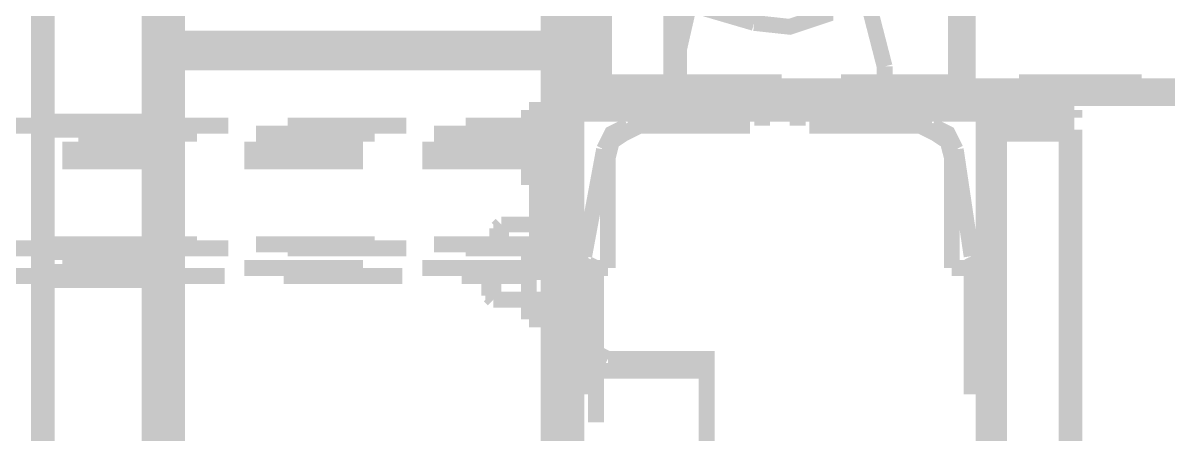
# Model space of a CAD drawing. Extents: x 0.1 to 11.6, y 0.3 to 16.2.
# Drawn here: x 8.0183 to 8.5012, y 8.5217 to 8.695 of the extents above; entities that cross this region are included whole.
import ezdxf

# ---------------------------------------------------------------- set-up
doc = ezdxf.new("R2010")
doc.units = 0
doc.header["$MEASUREMENT"] = 0

msp = doc.modelspace()

# ---------------------------------------------------------------- linework, layer by layer
at = {"color": 0}
for points, const_width in [([(8.02669, 5.91667), (8.02669, 9.22835)], 0.01), ([(8.25, 8.65831), (8.25, 8.80165)], 0.01), ([(8.24164, 7.80664), (8.24164, 8.79167)], 0.01), ([(8.25836, 8.66835), (8.25836, 8.78668)], 0.01), ([(8.07335, 7.86165), (8.07335, 8.73665)], 0.01), ([(8.08165, 7.86165), (8.08165, 8.73665)], 0.01), ([(8.30664, 8.73503), (8.29335, 8.67665)], 0.00667), ([(8.38167, 8.67665), (8.36664, 8.73503)], 0.00667), ([(8.26335, 8.71832), (8.26335, 8.66835)], 0.00667), ([(8.25836, 8.715), (8.32667, 8.69499)], 0.00667), ([(8.41168, 8.66835), (8.41168, 8.715)], 0.00667), ([(8.29335, 8.66667), (8.29335, 8.71001)], 0.01), ([(8.41667, 8.71001), (8.41667, 8.66835)], 0.00667), ([(8.32667, 8.69499), (8.34169, 8.69336), (8.35667, 8.69835), (8.35667, 8.69997)], 0.00667), ([(8.08333, 8.68001), (8.08333, 8.68668)], 0.01), ([(8.24001, 8.68668), (8.08333, 8.68668)], 0.01), ([(8.09169, 8.68001), (8.09169, 8.68668)], 0.00667), ([(8.23167, 8.68668), (8.23167, 8.68001)], 0.00667), ([(8.24001, 8.68001), (8.24001, 8.68668)], 0.01), ([(8.24001, 8.68001), (8.08333, 8.68001)], 0.01), ([(8.38167, 8.66667), (8.38167, 8.67665)], 0.00667), ([(8.29335, 8.66835), (8.25836, 8.66835)], 0.01), ([(8.25836, 8.65831), (8.25836, 8.66835)], 0.01), ([(8.29335, 8.66997), (8.33832, 8.66997)], 0.00667), ([(8.36333, 8.66997), (8.41336, 8.66997)], 0.00667), ([(8.43832, 8.66997), (8.49001, 8.66997)], 0.00667), ([(8.26833, 8.66835), (8.26833, 8.65831)], 0.00667), ([(8.285, 8.66667), (8.285, 8.65831)], 0.00667), ([(8.285, 8.66667), (8.29335, 8.66667)], 0.00667), ([(8.29335, 8.66667), (8.29335, 8.65831)], 0.01), ([(8.29335, 8.66667), (8.38167, 8.66667)], 0.01), ([(8.34169, 8.66835), (8.29335, 8.66835)], 0.00667), ([(8.29833, 8.66667), (8.29833, 8.65831)], 0.00667), ([(8.30003, 8.65831), (8.30003, 8.66835)], 0.00667), ([(8.30165, 8.66667), (8.30165, 8.65831)], 0.00667), ([(8.31168, 8.65831), (8.31168, 8.66667)], 0.00667), ([(8.315, 8.65831), (8.315, 8.66667)], 0.00667), ([(8.36003, 8.66667), (8.36003, 8.65831)], 0.00667), ([(8.36333, 8.66667), (8.36333, 8.65831)], 0.00667), ([(8.41667, 8.66835), (8.36664, 8.66835)], 0.00667), ([(8.37332, 8.66835), (8.37332, 8.65831)], 0.00667), ([(8.37332, 8.65831), (8.37332, 8.66667)], 0.00667), ([(8.37668, 8.65831), (8.37668, 8.66667)], 0.00667), ([(8.38167, 8.66667), (9.24164, 8.66667)], 0.01), ([(8.38167, 8.66667), (8.38167, 8.65831)], 0.01), ([(8.38997, 8.66667), (8.38997, 8.65831)], 0.00667), ([(8.405, 8.65831), (8.405, 8.66835)], 0.00667), ([(8.41667, 8.65831), (8.41667, 8.66667)], 0.01), ([(8.41667, 8.66667), (8.41667, 8.66835)], 0.00667), ([(8.45167, 8.66667), (8.45167, 8.66499)], 0.01), ([(8.45167, 8.66667), (8.54833, 8.66667)], 0.01), ([(8.45167, 8.66499), (8.54833, 8.66499)], 0.01), ([(8.42503, 8.65831), (8.25, 8.65831)], 0.01), ([(8.25, 7.93832), (8.25, 8.65831)], 0.01), ([(8.29335, 8.65831), (8.25836, 8.65831)], 0.01), ([(8.285, 8.65831), (8.28668, 8.65831)], 0.01), ([(8.41667, 8.65831), (8.38167, 8.65831)], 0.01), ([(8.38997, 8.65831), (8.39165, 8.65831)], 0.01), ([(8.46001, 8.65831), (8.42503, 8.65831)], 0.01), ([(8.42503, 8.65831), (8.42503, 8.62332)], 0.01), ([(8.42503, 7.93832), (8.42503, 8.65831)], 0.01), ([(8.46001, 8.655), (8.46001, 8.65831)], 0.01), ([(8.46001, 8.65831), (8.46001, 8.655)], 0.01), ([(8.46001, 8.65831), (8.46164, 8.65831)], 0.01), ([(8.23503, 8.65831), (8.23167, 8.65831)], 0.00667), ([(8.23167, 8.65831), (8.23167, 8.62668)], 0.00667), ([(8.24501, 8.65831), (8.23503, 8.65831)], 0.00667), ([(8.23503, 8.65831), (8.23503, 8.59332)], 0.00667), ([(8.24001, 8.65831), (8.24001, 8.62668)], 0.00667), ([(8.24501, 8.65831), (8.25, 8.65831)], 0.00667), ([(8.24501, 8.59332), (8.24501, 8.65831)], 0.00667), ([(8.27832, 8.65831), (8.27832, 8.65169)], 0.00667), ([(8.28331, 8.65831), (8.28331, 8.65169)], 0.00667), ([(8.29167, 8.65169), (8.29167, 8.65831)], 0.00667), ([(8.32497, 8.65831), (8.29335, 8.65831)], 0.00667), ([(8.30003, 8.65831), (8.30003, 8.65169)], 0.00667), ([(8.31332, 8.65169), (8.31332, 8.65831)], 0.00667), ([(8.33003, 8.65169), (8.33003, 8.65831)], 0.00667), ([(8.345, 8.65831), (8.345, 8.65169)], 0.00667), ([(8.38167, 8.65831), (8.34999, 8.65831)], 0.00667), ([(8.36165, 8.65831), (8.36165, 8.65169)], 0.00667), ([(8.37332, 8.65169), (8.37332, 8.65831)], 0.00667), ([(8.38336, 8.65831), (8.38336, 8.65169)], 0.00667), ([(8.39165, 8.65169), (8.39165, 8.65831)], 0.00667), ([(8.39665, 8.65169), (8.39665, 8.65831)], 0.00667), ([(8.43332, 8.655), (8.43001, 8.655), (8.42833, 8.65332), (8.42833, 8.65001)], 0.01), ([(8.43332, 8.655), (8.46001, 8.655)], 0.01), ([(8.46001, 8.655), (8.46164, 8.655)], 0.01), ([(8.02669, 8.65169), (7.97168, 8.65169)], 0.00667), ([(8.07335, 8.65169), (8.02669, 8.65169)], 0.01), ([(8.10499, 8.65169), (8.07335, 8.65169)], 0.00667), ([(8.18001, 8.65169), (8.12999, 8.65169)], 0.00667), ([(8.23503, 8.65169), (8.20503, 8.65169)], 0.00667), ([(8.21669, 8.65169), (8.215, 8.65001)], 0.00667), ([(8.21669, 8.65169), (8.21669, 8.63835)], 0.00667), ([(8.24001, 8.65169), (8.21669, 8.65169)], 0.00667), ([(8.24001, 8.65169), (8.23167, 8.65169)], 0.00667), ([(8.27333, 8.65169), (8.26665, 8.64833), (8.26335, 8.64165)], 0.00667), ([(8.27333, 8.65169), (8.26665, 8.64833), (8.26335, 8.64165)], 0.00667), ([(8.27832, 8.65169), (8.27165, 8.64833), (8.26665, 8.64501), (8.26497, 8.63835)], 0.00667), ([(8.32497, 8.65169), (8.27333, 8.65169)], 0.00667), ([(8.40169, 8.65169), (8.34999, 8.65169)], 0.00667), ([(8.41, 8.63835), (8.40831, 8.64501), (8.40332, 8.64833), (8.39665, 8.65169)], 0.00667), ([(8.41168, 8.64165), (8.40831, 8.64833), (8.40169, 8.65169)], 0.00667), ([(8.41168, 8.64165), (8.40831, 8.64833), (8.40169, 8.65169)], 0.00667), ([(8.46001, 8.65001), (8.42833, 8.65001)], 0.01), ([(8.42833, 8.65001), (8.42833, 7.94835)], 0.01), ([(8.42833, 8.62332), (8.42833, 8.65001)], 0.01), ([(8.46001, 8.65001), (8.46001, 7.94835)], 0.01), ([(8.09169, 8.64833), (8.04167, 8.64833)], 0.00667), ([(8.16667, 8.64833), (8.11664, 8.64833)], 0.00667), ([(8.23503, 8.64833), (8.19168, 8.64833)], 0.00667), ([(8.215, 8.64165), (8.215, 8.65001)], 0.00667), ([(8.22, 8.65001), (8.21832, 8.64833)], 0.00667), ([(8.22, 8.65001), (8.21832, 8.64833)], 0.00667), ([(8.21832, 8.64333), (8.21832, 8.64833)], 0.00667), ([(8.22, 8.65001), (8.22, 8.64165)], 0.00667), ([(8.24501, 8.65001), (8.22, 8.65001)], 0.00667), ([(8.24501, 8.65001), (8.22, 8.65001)], 0.00667), ([(8.24501, 8.65001), (8.23503, 8.65001)], 0.00667), ([(8.08664, 8.64165), (8.035, 8.64165)], 0.00667), ([(8.16168, 8.64165), (8.11165, 8.64165)], 0.00667), ([(8.23167, 8.64165), (8.18668, 8.64165)], 0.00667), ([(8.215, 8.64165), (8.21669, 8.63835)], 0.00667), ([(8.21832, 8.64333), (8.22, 8.64165)], 0.00667), ([(8.21832, 8.64333), (8.22, 8.64165)], 0.00667), ([(8.22, 8.64165), (8.24501, 8.64165)], 0.00667), ([(8.22, 8.64165), (8.24501, 8.64165)], 0.00667), ([(8.26335, 8.64165), (8.25499, 8.59668)], 0.00667), ([(8.41835, 8.59668), (8.41168, 8.64165)], 0.00667), ([(8.08664, 8.63667), (8.035, 8.63667)], 0.00667), ([(8.16168, 8.63667), (8.11165, 8.63667)], 0.00667), ([(8.23167, 8.63667), (8.18668, 8.63667)], 0.00667), ([(8.21669, 8.63835), (8.24001, 8.63835)], 0.00667), ([(8.23167, 8.63835), (8.24001, 8.63835)], 0.00667), ([(8.24501, 8.63997), (8.23503, 8.63997)], 0.00667), ([(8.26497, 8.63835), (8.26497, 8.59169)], 0.00667), ([(8.41, 8.63835), (8.41, 8.59169)], 0.00667), ([(8.42503, 8.62332), (8.42833, 8.62332)], 0.01), ([(8.24501, 8.61165), (8.23503, 8.61165)], 0.00667), ([(8.22, 8.61003), (8.21832, 8.60835)], 0.00667), ([(8.22, 8.61003), (8.21832, 8.60835)], 0.00667), ([(8.21832, 8.60335), (8.21832, 8.60835)], 0.00667), ([(8.22, 8.61003), (8.22, 8.60167)], 0.00667), ([(8.24501, 8.61003), (8.22, 8.61003)], 0.00667), ([(8.24501, 8.61003), (8.22, 8.61003)], 0.00667), ([(8.21832, 8.60335), (8.22, 8.60167)], 0.00667), ([(8.21832, 8.60335), (8.22, 8.60167)], 0.00667), ([(8.02669, 8.59999), (7.97168, 8.59999)], 0.00667), ([(8.07335, 8.59999), (8.02669, 8.59999)], 0.01), ([(8.09169, 8.60167), (8.04167, 8.60167)], 0.00667), ([(8.10499, 8.59999), (8.07335, 8.59999)], 0.00667), ([(8.16667, 8.60167), (8.11664, 8.60167)], 0.00667), ([(8.18001, 8.59999), (8.12999, 8.59999)], 0.00667), ([(8.23503, 8.60167), (8.19168, 8.60167)], 0.00667), ([(8.23503, 8.59999), (8.20503, 8.59999)], 0.00667), ([(8.22, 8.60167), (8.24501, 8.60167)], 0.00667), ([(8.22, 8.60167), (8.24501, 8.60167)], 0.00667), ([(8.23167, 8.60167), (8.23167, 8.56999)], 0.00667), ([(8.24501, 8.59999), (8.23503, 8.59999)], 0.00667), ([(8.24001, 8.60167), (8.24001, 8.56999)], 0.00667), ([(8.24333, 8.59332), (8.23503, 8.59332)], 0.00667), ([(8.25, 8.59332), (8.24333, 8.59332)], 0.00667), ([(8.24333, 8.59332), (8.24333, 8.53836)], 0.00667), ([(8.25, 8.59332), (8.25331, 8.59332), (8.25499, 8.59668)], 0.00667), ([(8.25, 8.59332), (8.25331, 8.59332), (8.25499, 8.59668)], 0.00667), ([(8.25, 8.59332), (8.25168, 8.59332)], 0.00667), ([(8.25499, 8.59332), (8.25, 8.59332)], 0.00667), ([(8.25499, 8.59332), (8.25667, 8.59332)], 0.00667), ([(8.25499, 8.59332), (8.25499, 8.53836)], 0.00667), ([(8.25999, 8.59), (8.25999, 8.59169), (8.25667, 8.59332)], 0.00667), ([(8.41835, 8.59668), (8.41997, 8.59332), (8.42333, 8.59332)], 0.00667), ([(8.41835, 8.59668), (8.41997, 8.59332), (8.42333, 8.59332)], 0.00667), ([(8.42333, 8.59332), (8.42503, 8.59332)], 0.00667), ([(7.97, 8.58832), (8.02669, 8.58832)], 0.00667), ([(8.02669, 8.58832), (8.07335, 8.58832)], 0.01), ([(8.035, 8.59169), (8.08664, 8.59169)], 0.00667), ([(8.07335, 8.58832), (8.10335, 8.58832)], 0.00667), ([(8.11165, 8.59169), (8.16168, 8.59169)], 0.00667), ([(8.12831, 8.58832), (8.17833, 8.58832)], 0.00667), ([(8.18668, 8.59169), (8.23167, 8.59169)], 0.00667), ([(8.20335, 8.58832), (8.23167, 8.58832)], 0.00667), ([(8.21669, 8.59), (8.215, 8.58832)], 0.00667), ([(8.215, 8.58003), (8.215, 8.58832)], 0.00667), ([(8.21669, 8.59), (8.21669, 8.57835)], 0.00667), ([(8.24001, 8.59), (8.21669, 8.59)], 0.00667), ([(8.24001, 8.59169), (8.23167, 8.59169)], 0.00667), ([(8.25, 8.59169), (8.25667, 8.59169)], 0.00667), ([(8.25667, 8.59169), (8.25667, 8.53836)], 0.00667), ([(8.25667, 8.59169), (8.26497, 8.59169)], 0.00667), ([(8.25999, 8.59), (8.25999, 8.55664)], 0.00667), ([(8.41, 8.59169), (8.41835, 8.59169)], 0.00667), ([(8.41835, 8.59169), (8.42503, 8.59169)], 0.00667), ([(8.41835, 8.59169), (8.41835, 8.53836)], 0.00667), ([(8.215, 8.58003), (8.21669, 8.57835)], 0.00667), ([(8.21669, 8.57835), (8.24001, 8.57835)], 0.00667), ([(8.23167, 8.57667), (8.24001, 8.57667)], 0.00667), ([(8.24001, 8.56999), (8.23167, 8.56999)], 0.00667), ([(8.24001, 8.56999), (8.25, 8.56999)], 0.00667), ([(8.25, 8.55832), (8.25499, 8.55832)], 0.00667), ([(8.25999, 8.55664), (8.26167, 8.55501), (8.26497, 8.55333)], 0.00667), ([(8.25999, 8.52669), (8.25999, 8.55664)], 0.00667), ([(8.26497, 8.55333), (8.30501, 8.55333)], 0.00667), ([(8.30664, 8.55165), (8.30664, 8.55333), (8.30501, 8.55333)], 0.00667), ([(8.30664, 8.55165), (8.30664, 8.54833)], 0.00667), ([(8.30664, 8.54833), (8.25499, 8.54833)], 0.00667), ([(8.30664, 8.51665), (8.30664, 8.54833)], 0.00667)]:
    msp.add_lwpolyline(points, dxfattribs=dict(at, const_width=const_width))

doc.saveas('drawing.dxf')
